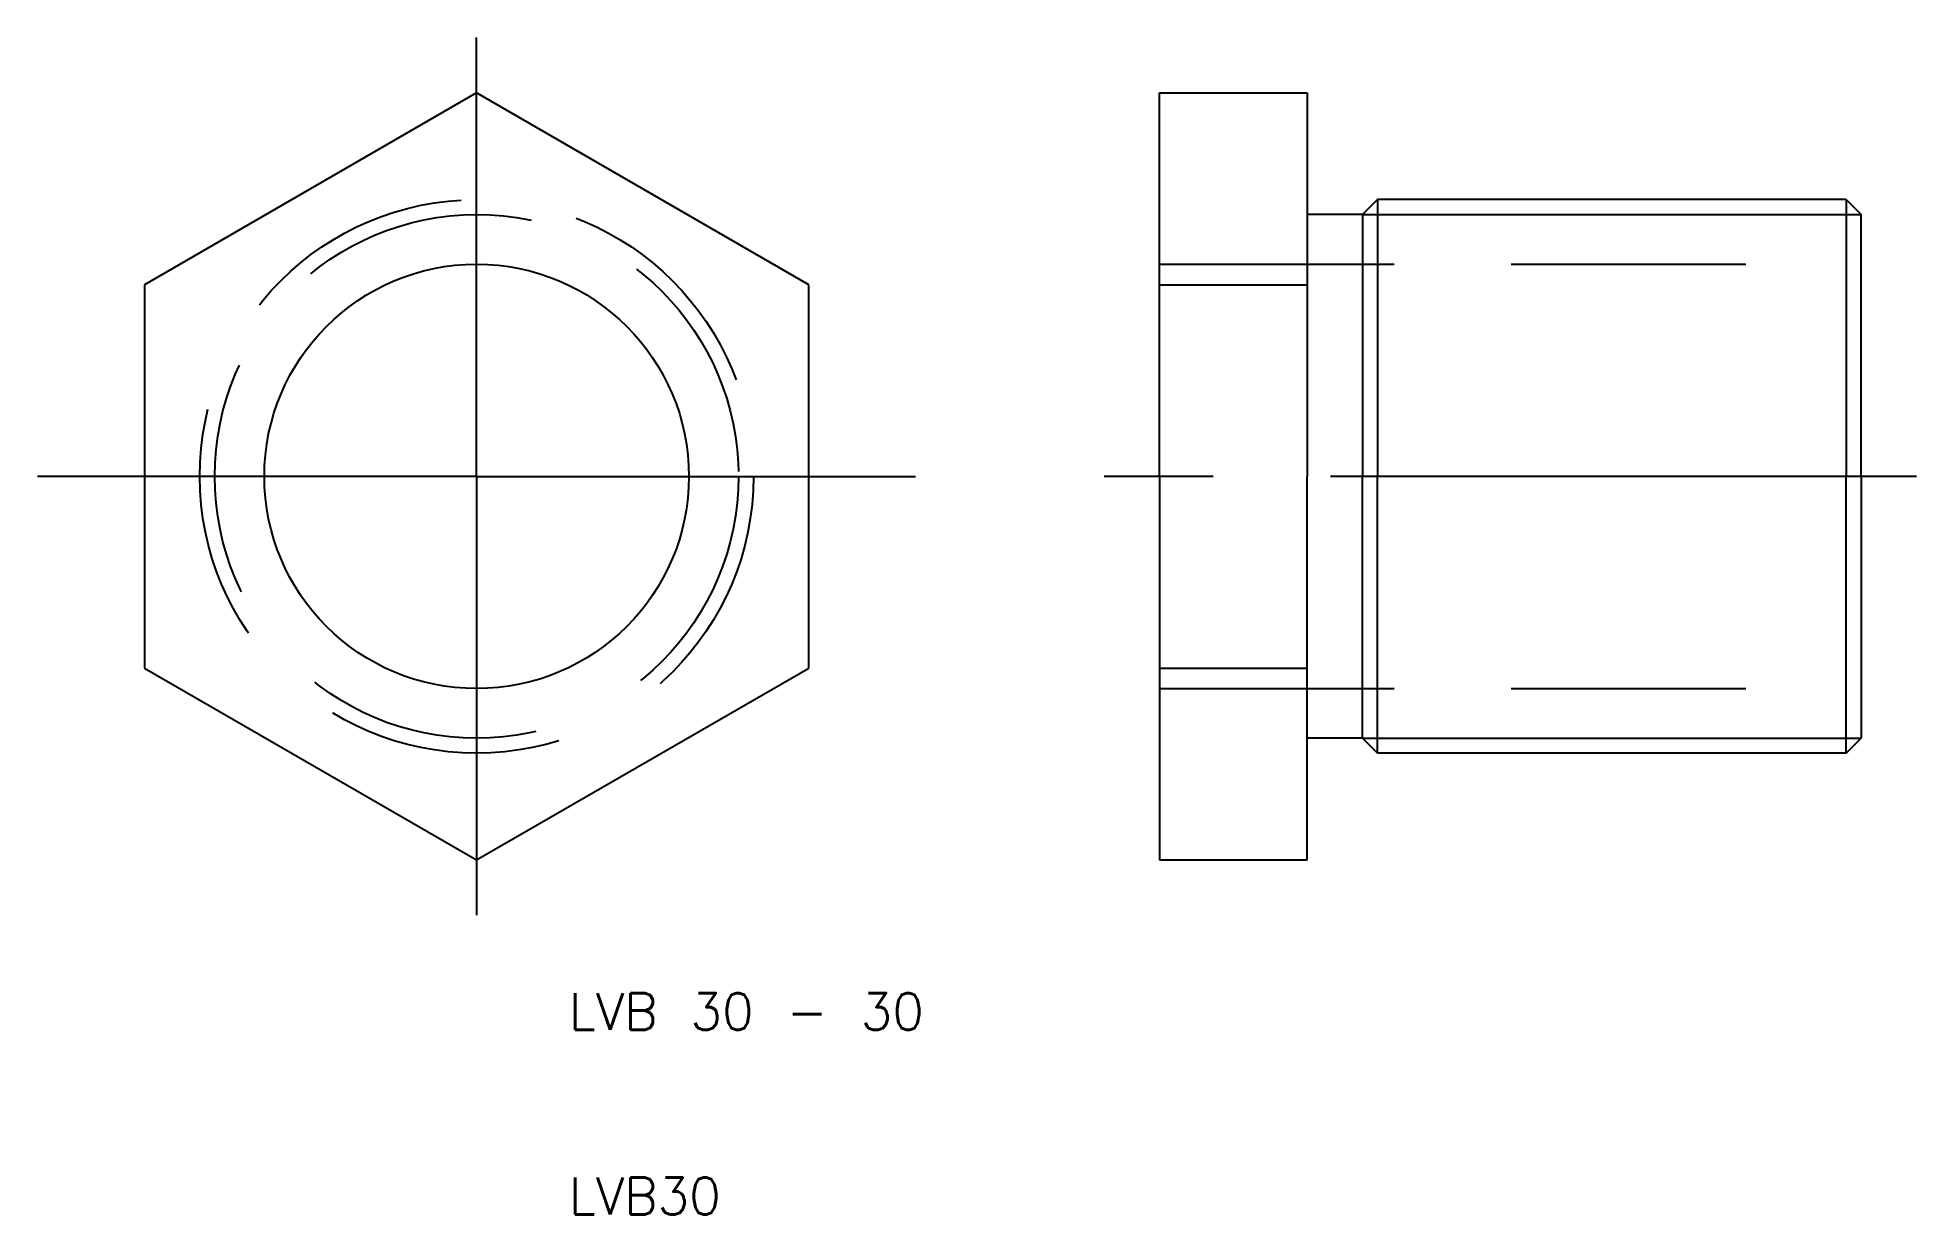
# Model space of a CAD drawing. Extents: x -19 to 83, y 10 to 74.
import ezdxf

# ---------------------------------------------------------------- set-up
doc = ezdxf.new("R2010")
doc.units = 0
doc.linetypes.add('CENTER', pattern=[50.8, 31.75, -6.35, 6.35, -6.35])
doc.linetypes.add('DASHED', pattern=[19.05, 12.7, -6.35])
doc.layers.get('0').update_dxf_attribs({"linetype": 'CONTINUOUS'})
doc.layers.add('CENTER', color=1, linetype='CENTER')
doc.styles.get("Standard").update_dxf_attribs({"font": 'txt.shx'})

msp = doc.modelspace()

# ---------------------------------------------------------------- linework, layer by layer
for p, q in [((5, 70.78), (-13, 60.39)), ((23, 60.39), (5, 70.78)), ((42, 70.78), (50, 70.78)), ((42, 50), (42, 70.78)), ((50, 70.78), (50, 64.19)), ((53, 64.19), (50, 64.19)), ((50, 64.19), (50, 50)), ((53.81, 65), (53, 64.19)), ((53, 64.19), (53, 50)), ((53.81, 65), (53.81, 50)), ((79.19, 65), (53.81, 65)), ((79.19, 65), (80, 64.19)), ((79.19, 65), (79.19, 50)), ((80, 50), (80, 64.19)), ((-13, 60.39), (-13, 39.61)), ((23, 39.61), (23, 60.39)), ((42, 60.39), (50, 60.39)), ((42, 50), (42, 29.22)), ((50, 35.81), (50, 50)), ((53, 35.81), (53, 50)), ((53.81, 35), (53.81, 50)), ((79.19, 35), (79.19, 50)), ((80, 50), (80, 35.81)), ((-13, 39.61), (5, 29.22)), ((5, 29.22), (23, 39.61)), ((42, 39.61), (50, 39.61)), ((50, 29.22), (50, 35.81)), ((53, 35.81), (50, 35.81)), ((53.81, 35), (53, 35.81)), ((79.19, 35), (80, 35.81)), ((79.19, 35), (53.81, 35)), ((42, 29.22), (50, 29.22))]:
    msp.add_line(p, q)
at = {"color": 3}
for p, q in [((53, 64.19), (80, 64.19)), ((53, 35.81), (80, 35.81))]:
    msp.add_line(p, q, dxfattribs=at)
at = {"color": 3, "linetype": 'DASHED'}
for p, q in [((42, 61.5), (80, 61.5)), ((42, 38.5), (80, 38.5))]:
    msp.add_line(p, q, dxfattribs=at)
for radius in [15, 14.19]:
    msp.add_circle((5, 50), radius, dxfattribs=at)
msp.add_circle((5, 50), 11.5)
at = {"layer": 'CENTER'}
for p, q in [((5, 50), (5, 73.78)), ((5, 50), (-18.78, 50)), ((5, 50), (28.78, 50)), ((5, 50), (5, 26.22)), ((83, 50), (39, 50))]:
    msp.add_line(p, q, dxfattribs=at)

# ---------------------------------------------------------------- texts
for s, p in [('LVB 30 - 30', (10, 20)), ('LVB30', (10, 10))]:
    msp.add_text(s, height=2).set_placement(p)

doc.saveas('drawing.dxf')
